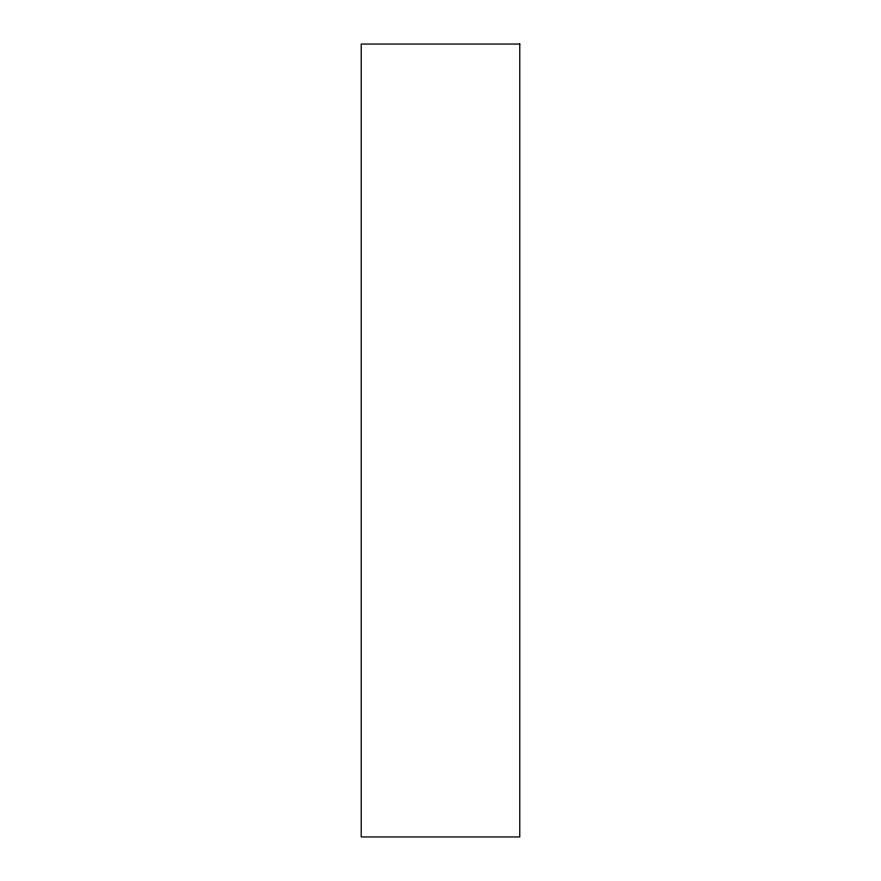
<?xml version="1.0" encoding="UTF-8"?>
<svg xmlns="http://www.w3.org/2000/svg" width="881" height="881" viewBox="0 0 881 881"><rect width="100%" height="100%" fill="white"/><g stroke="black" fill="none" stroke-linecap="round" stroke-linejoin="round"><path stroke-width="1.32" d="M519.779 44.05L361.221 44.05L361.221 836.95L519.779 836.95L519.779 44.05"/></g></svg>
